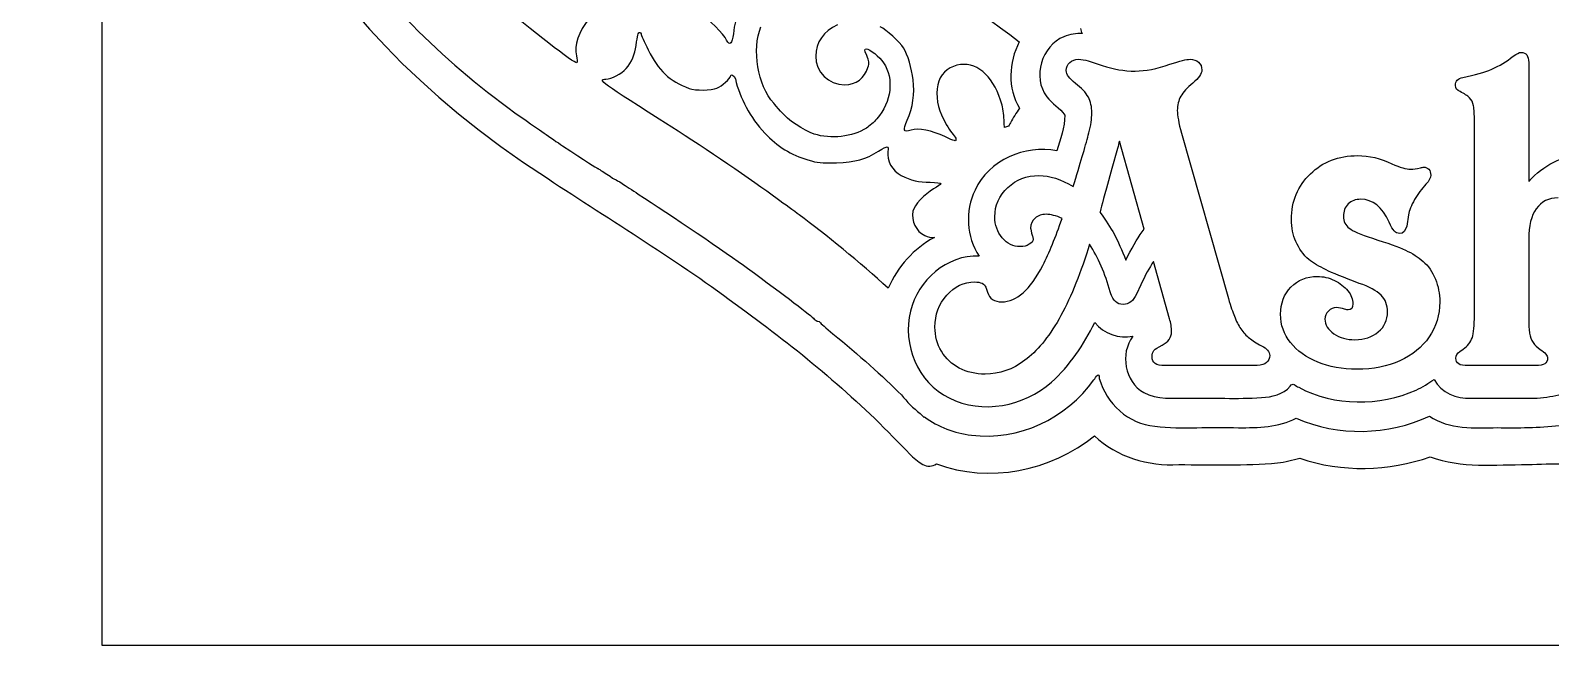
# Model space of a CAD drawing. Header units: millimetres. Extents: x -9 to 678, y 0 to 417.
# Drawn here: x -9.4 to 190.2, y 0 to 80.8 of the extents above; entities that cross this region are included whole.
import ezdxf

# ---------------------------------------------------------------- set-up
doc = ezdxf.new("R2010")
doc.units = ezdxf.units.MM
doc.layers.add('Ebene_1', color=7, linetype='CONTINUOUS')

msp = doc.modelspace()

# ---------------------------------------------------------------- linework, layer by layer
at = {"layer": 'Ebene_1', "color": 7}
for points in [[(0, 200), (300, 200), (300, 0), (0, 0)], [(70.600082, 80.551853)], [(187.364866, 76.59337)], [(136.845687, 54.686563)], [(129.684959, 52.714394)]]:
    msp.add_lwpolyline(points, close=True, dxfattribs=at)
for points in [[(129.502902, 76.805759), (131.353752, 76.198924)], [(187.364866, 76.59337), (187.364866, 60.967318)], [(180.234533, 43.429731), (180.234533, 44.309642), (180.234533, 68.825858)], [(136.845687, 54.686563), (133.59911, 66.246802)], [(141.761016, 67.308769), (147.92041, 45.583999)], [(133.356367, 65.306206), (132.628171, 62.666464), (131.899964, 60.087408)], [(127.530682, 60.299797), (127.712738, 60.845957)], [(171.5871, 56.598202), (171.344368, 55.111446)], [(129.685011, 52.714342), (129.502954, 52.107496)], [(187.364866, 53.412196), (187.364866, 43.642121), (187.364866, 42.9746)], [(134.448677, 50.62075), (134.69141, 51.106215)], [(140.183231, 42.944309), (138.089649, 50.438756)], [(159.632415, 48.49692), (159.632415, 48.496815)], [(116.061513, 47.070755), (116.273912, 46.433577)], [(136.420846, 47.404568), (135.844353, 46.160554)], [(178.322997, 38.635722), (178.747776, 38.93914)], [(151.713137, 36.815205), (151.166987, 36.784915), (139.576395, 36.784915)], [(188.305462, 36.784862), (179.475983, 36.784862)]]:
    msp.add_lwpolyline(points, dxfattribs=at)
for points in [[(59.109814, 177.62886), (15.298251, 169.720455), (-9.420831, 105.535236), (58.477611, 61.383166)], [(31.187395, 93.197043), (36.709361, 84.780455), (45.217248, 76.312956), (55.151299, 69.347172)], [(91.427434, 91.903367), (86.831616, 89.731966), (83.356005, 85.030235), (82.904246, 80.373263)], [(102.720323, 88.857718), (108.204565, 87.579042), (113.83207, 84.5557), (120.448772, 79.303353)], [(62.345306, 76.574019), (62.118499, 76.362858), (56.144181, 80.995014), (52.062609, 84.546925)], [(63.9386, 82.351718), (62.595355, 80.709709), (61.938889, 78.772921), (62.287222, 77.479318)], [(82.023149, 79.530357), (81.683413, 80.275989), (79.59284, 82.383976), (78.471332, 83.111757)], [(70.140172, 78.835917), (70.315453, 80.211223), (70.406617, 80.551853), (70.600082, 80.551853)], [(70.600082, 80.551843), (70.697512, 80.551843), (70.77759, 80.467632), (70.77759, 80.364654)], [(70.77759, 80.364654), (70.77759, 80.261707), (71.200016, 79.312419), (71.71625, 78.255511)], [(82.904246, 80.373263), (82.779721, 79.089621), (82.392665, 78.719366), (82.023149, 79.530357)], [(88.210263, 71.236317), (86.097549, 73.605513), (85.305523, 78.345956), (86.533059, 81.274262)], [(96.581185, 81.566886), (94.750072, 80.700288), (93.72004, 79.212793), (93.72004, 77.435193)], [(105.253911, 78.506175), (104.796801, 79.262986), (102.969622, 80.927573), (102.193743, 81.294164)], [(126.330095, 79.989913), (123.40106, 78.782841), (122.104782, 74.668677), (124.077325, 72.10791)], [(128.744769, 80.405177), (127.929968, 80.437342), (127.118727, 80.336997), (126.330095, 79.989913)], [(128.517776, 81.081869), (128.517776, 80.80895), (128.59751, 80.586047), (128.744769, 80.405177)], [(68.814228, 75.81931), (69.535679, 76.641013), (69.99307, 77.681756), (70.140172, 78.835917)], [(71.71625, 78.255511), (73.047129, 75.530705), (74.529826, 74.138735), (77.10019, 73.200762)], [(100.424553, 77.526097), (100.073732, 78.342126), (100.071442, 78.384064), (100.38479, 78.384064)], [(100.38479, 78.384064), (100.829169, 78.384064), (102.118484, 77.342249), (102.628951, 76.570771)], [(106.522844, 74.310476), (106.320833, 75.886148), (105.803798, 77.595744), (105.253911, 78.506175)], [(120.448772, 79.303353), (119.060091, 76.587988), (118.898873, 73.240046), (120.492386, 70.591893)], [(185.331959, 77.412595), (185.797202, 77.756466), (186.141077, 77.928402), (186.363584, 77.928402)], [(186.363584, 77.928402), (187.031105, 77.928402), (187.364866, 77.483391), (187.364866, 76.59337)], [(62.287222, 77.479318), (62.400891, 77.057308), (62.427028, 76.65011), (62.345306, 76.574019)], [(93.72004, 77.435193), (93.72004, 75.350574), (95.404415, 73.687038), (97.515536, 73.687038)], [(97.515536, 73.687038), (99.000523, 73.687038), (100.174483, 74.551491), (100.582159, 75.945178)], [(100.582159, 75.945178), (100.765215, 76.570959), (100.744043, 76.782984), (100.424553, 77.526097)], [(102.628951, 76.570771), (104.035389, 74.445161), (103.674981, 71.458116), (101.738715, 69.19602)], [(112.738938, 76.325489), (111.436153, 76.17237), (110.333392, 75.329245), (109.879406, 74.140494)], [(118.18958, 71.008782), (117.281169, 74.514444), (115.135812, 76.607183), (112.738938, 76.325489)], [(126.620428, 75.531413), (126.620428, 75.97642), (126.772139, 76.330406), (127.07556, 76.59337)], [(127.07556, 76.59337), (127.399203, 76.876556), (127.783531, 77.018148), (128.228545, 77.018148)], [(128.228545, 77.018148), (128.653331, 77.018148), (129.078117, 76.947352), (129.502902, 76.805759)], [(131.353752, 76.198924), (132.789937, 75.713459), (134.236233, 75.470727), (135.692639, 75.470727)], [(135.692639, 75.470727), (137.007453, 75.470727), (138.524545, 75.774141), (140.243916, 76.38097)], [(140.243916, 76.38097), (141.55873, 76.805756), (142.438644, 77.018148), (142.883658, 77.018148)], [(142.883658, 77.018148), (143.328672, 77.018148), (143.70289, 76.896781), (144.006311, 76.654045)], [(144.006311, 76.654045), (144.289497, 76.370859), (144.43109, 76.026991), (144.43109, 75.622441)], [(182.510171, 75.713459), (183.501335, 76.138238), (184.441931, 76.704616), (185.331959, 77.412595)], [(74.809771, 68.104063), (65.453899, 74.036527), (64.942911, 74.409988), (66.173081, 74.409988)], [(66.173081, 74.409988), (66.883071, 74.409988), (68.188114, 75.106228), (68.814228, 75.81931)], [(80.749375, 73.224391), (81.358625, 73.478948), (82.519636, 74.51586), (82.519636, 74.805309)], [(82.519636, 74.805309), (82.519636, 75.189377), (83.068201, 74.89108), (83.16459, 74.454591)], [(83.16459, 74.454591), (83.720764, 71.936221), (85.113317, 69.372747), (87.04616, 67.308457)], [(105.73211, 69.020666), (106.476492, 70.679143), (106.752065, 72.522571), (106.522844, 74.310476)], [(109.879406, 74.140494), (109.441709, 72.994441), (109.596577, 71.039239), (110.230654, 69.712951)], [(127.834099, 73.86261), (127.024985, 74.489674), (126.620428, 75.045942), (126.620428, 75.531413)], [(143.247762, 73.892953), (142.499333, 73.265889), (141.973408, 72.689392), (141.669987, 72.163464)], [(144.43109, 75.622441), (144.43109, 75.116741), (144.036647, 74.540245), (143.247762, 73.892953)], [(177.746494, 73.589535), (177.746494, 74.155913), (178.070141, 74.499788), (178.717433, 74.621159)], [(178.717433, 74.621159), (180.31544, 74.965031), (181.579686, 75.329131), (182.510171, 75.713459)], [(77.10019, 73.200762), (77.95057, 72.890401), (79.981447, 72.903569), (80.749375, 73.224391)], [(124.077325, 72.10791), (124.704875, 71.154407), (125.823136, 70.658668), (126.431751, 69.694849)], [(129.533245, 72.042093), (129.189374, 72.648935), (128.622992, 73.255774), (127.834099, 73.86261)], [(129.988377, 69.978854), (129.988377, 70.787968), (129.836666, 71.475714), (129.533245, 72.042093)], [(141.669987, 72.163464), (141.366566, 71.617314), (141.214855, 71.000364), (141.214855, 70.312615)], [(178.35333, 72.7703), (177.948773, 72.95235), (177.746494, 73.225428), (177.746494, 73.589535)], [(179.597354, 71.951075), (179.314161, 72.234261), (178.899487, 72.507335), (178.35333, 72.7703)], [(180.113161, 70.889107), (180.032247, 71.35435), (179.860311, 71.708339), (179.597354, 71.951075)], [(89.107504, 70.188464), (88.713464, 70.653433), (88.30967, 71.124897), (88.210263, 71.236317)], [(93.527511, 67.201992), (92.120541, 67.663848), (90.076341, 69.04518), (89.107504, 70.188464)], [(118.468755, 68.828627), (118.468755, 69.435275), (118.343074, 70.416446), (118.18958, 71.008782)], [(120.492386, 70.591893), (120.048049, 69.973483), (119.63013, 69.330923), (119.300377, 68.674248)], [(129.593931, 67.339112), (129.856895, 68.330276), (129.988377, 69.21019), (129.988377, 69.978854)], [(141.214855, 70.312615), (141.214855, 69.645093), (141.396909, 68.643812), (141.761016, 67.308769)], [(180.234533, 68.825858), (180.234533, 69.796801), (180.194075, 70.48455), (180.113161, 70.889107)], [(55.151299, 69.347172), (56.045512, 68.720142), (57.345985, 67.807255), (58.041497, 67.31871)], [(88.661501, 58.694407), (85.318899, 61.16757), (79.287611, 65.264694), (74.809771, 68.104063)], [(100.399311, 67.993788), (98.531494, 66.814686), (95.700598, 66.488597), (93.527511, 67.201992)], [(101.738715, 69.19602), (101.373071, 68.768857), (100.770264, 68.227943), (100.399311, 67.993788)], [(106.258191, 67.720536), (105.247541, 67.386994), (105.129729, 67.678379), (105.73211, 69.020666)], [(110.666362, 66.887311), (109.068862, 67.648026), (107.142046, 68.012244), (106.258191, 67.720536)], [(110.230654, 69.712951), (110.834887, 68.449076), (111.330479, 67.629935), (111.786298, 67.140661)], [(118.519864, 68.066413), (118.488844, 68.265198), (118.468755, 68.531798), (118.468755, 68.828627)], [(119.055084, 68.251447), (118.876056, 68.191178), (118.696362, 68.134073), (118.519864, 68.066413)], [(119.300377, 68.674248), (119.217728, 68.509575), (119.137025, 68.386777), (119.055084, 68.251447)], [(126.431751, 69.694849), (126.450592, 68.064852), (125.828965, 66.527507), (125.376373, 64.990287)], [(58.041497, 67.31871), (58.736977, 66.830175), (59.834554, 66.082836), (60.480383, 65.657641)], [(87.04616, 67.308457), (88.676897, 65.56679), (90.479, 64.447863), (92.704976, 63.795362)], [(112.146155, 66.517223), (112.14604, 66.201001), (112.066004, 66.220873), (110.666362, 66.887311)], [(111.786298, 67.140661), (111.984125, 66.928323), (112.145946, 66.647639), (112.146155, 66.517223)], [(127.712738, 60.845957), (128.60276, 63.758771), (129.229824, 65.923156), (129.593931, 67.339112)], [(133.59911, 66.246802), (133.538389, 66.004066), (133.457475, 65.690534), (133.356367, 65.306206)], [(60.480383, 65.657641), (63.545642, 63.639547), (64.921426, 62.751778), (65.087047, 62.685159)], [(96.429461, 63.434965), (98.965756, 63.512826), (100.295021, 63.875565), (101.988223, 64.952407)], [(101.988223, 64.952407), (103.212698, 65.73139), (103.365724, 65.725343), (103.211439, 64.902964)], [(103.211439, 64.902964), (102.996468, 63.757088), (103.776283, 62.347786), (104.959102, 61.744355)], [(125.376373, 64.990287), (121.213661, 65.794272), (116.439804, 63.801098), (114.648287, 59.835484)], [(158.691819, 61.968652), (160.310047, 63.566658), (162.383407, 64.365662), (164.911899, 64.365662)], [(164.911899, 64.365662), (166.388534, 64.365662), (167.885398, 64.011673), (169.40249, 63.303694)], [(187.364866, 60.967318), (189.407886, 63.192389), (191.643068, 64.304924), (194.07041, 64.304924)], [(65.087047, 62.685159), (65.186351, 62.645187), (65.730398, 62.299883), (66.296263, 61.917553)], [(66.296263, 61.917553), (66.862107, 61.535213), (67.366662, 61.222573), (67.41673, 61.222573)], [(92.704976, 63.795362), (93.987566, 63.419424), (94.454575, 63.374279), (96.429461, 63.434965)], [(156.203781, 55.960972), (156.203781, 58.368092), (157.033127, 60.370652), (158.691819, 61.968652)], [(169.40249, 63.303694), (170.474568, 62.818223), (171.2938, 62.575487), (171.860185, 62.575487)], [(171.860185, 62.575487), (172.204057, 62.575487), (172.628842, 62.636173), (173.134542, 62.757544)], [(173.134542, 62.757544), (173.316592, 62.818265), (173.468299, 62.848625), (173.589664, 62.848625)], [(173.589664, 62.848625), (173.852628, 62.848625), (174.075135, 62.757596), (174.257185, 62.57554)], [(174.257185, 62.57554), (174.419006, 62.353032), (174.499917, 62.100186), (174.499917, 61.817)], [(58.477611, 61.383166), (66.991546, 55.75436), (75.757882, 50.484712), (83.909369, 44.326775)], [(67.41673, 61.222573), (67.466903, 61.222573), (67.857133, 60.990583), (68.284379, 60.707255)], [(68.284379, 60.707255), (68.711624, 60.423937), (69.670947, 59.800322), (70.41612, 59.321603)], [(104.959102, 61.744355), (106.177717, 61.122655), (107.288504, 60.865339), (108.758907, 60.863257)], [(109.19676, 59.991299), (108.035978, 59.336207), (106.635181, 57.830256), (106.484081, 57.074756)], [(108.758907, 60.863257), (109.528928, 60.862216), (110.15908, 60.787374), (110.15908, 60.697585)], [(110.15908, 60.697585), (110.15908, 60.607753), (109.726088, 60.290033), (109.19676, 59.991299)], [(117.244799, 56.325023), (117.244799, 57.821887), (117.811178, 59.106358), (118.943935, 60.178436)], [(118.943935, 60.178436), (120.05647, 61.230286), (121.421855, 61.756211), (123.04009, 61.756211)], [(123.04009, 61.756211), (124.45604, 61.756211), (125.952904, 61.270739), (127.530682, 60.299797)], [(131.899964, 60.087408), (131.353807, 58.003937), (131.070614, 56.952087), (131.050386, 56.931859)], [(173.862739, 60.603319), (173.316589, 60.016712), (172.821007, 59.349194), (172.375992, 58.600766)], [(174.499917, 61.817), (174.499917, 61.473122), (174.287524, 61.068561), (173.862739, 60.603319)], [(70.41612, 59.321603), (74.554496, 56.663041), (82.079317, 51.555111), (84.777787, 49.572513)], [(91.55223, 56.575573), (90.906412, 57.042613), (89.605397, 57.996022), (88.661501, 58.694407)], [(114.648287, 59.835484), (113.345326, 57.115414), (113.464292, 53.676121), (115.201265, 51.169752)], [(163.667885, 58.024263), (163.243099, 57.599477), (163.030706, 57.053324), (163.030706, 56.385802)], [(165.306345, 58.631098), (164.618595, 58.631098), (164.072442, 58.42882), (163.667885, 58.024263)], [(169.038387, 55.627263), (168.107901, 57.62982), (166.863887, 58.631098), (165.306345, 58.631098)], [(172.375992, 58.600766), (171.930978, 57.811873), (171.668014, 57.144352), (171.5871, 56.598202)], [(191.218279, 58.813051), (189.984379, 58.813051), (189.033669, 58.337694), (188.366148, 57.38698)], [(103.243707, 46.957742), (99.652545, 50.213626), (94.925456, 54.136156), (91.55223, 56.575573)], [(106.484081, 57.074756), (106.227306, 55.790885), (106.907496, 54.394783), (108.038101, 53.88495)], [(118.215738, 53.56391), (117.568446, 54.332567), (117.244799, 55.252938), (117.244799, 56.325023)], [(122.524325, 56.142966), (122.139996, 55.819323), (121.947832, 55.384424), (121.947832, 54.838267)], [(123.980738, 56.658784), (123.41436, 56.658784), (122.928889, 56.486845), (122.524325, 56.142966)], [(123.555949, 49.953229), (124.385292, 51.591686), (125.224752, 53.644817), (126.07433, 56.112623)], [(126.07433, 56.112623), (125.285438, 56.47673), (124.587574, 56.658784), (123.980738, 56.658784)], [(131.050386, 56.931859), (131.839278, 55.85978), (132.456232, 54.909067), (132.901246, 54.079717)], [(156.780284, 53.078487), (156.395948, 53.928065), (156.203781, 54.888894), (156.203781, 55.960972)], [(163.030706, 56.385802), (163.030706, 55.718281), (163.283553, 55.202471), (163.789246, 54.838371)], [(188.366148, 57.38698), (187.698626, 56.456502), (187.364866, 55.131574), (187.364866, 53.412196)], [(121.947832, 54.838267), (121.947832, 54.696674), (122.028743, 54.352799), (122.190564, 53.806642)], [(132.901246, 54.079717), (133.427167, 53.108782), (133.942978, 51.955793), (134.448677, 50.62075)], [(134.69141, 51.106215), (135.480302, 52.643535), (136.198395, 53.836985), (136.845687, 54.686563)], [(163.789246, 54.838371), (164.23426, 54.474271), (165.25577, 54.029257), (166.853777, 53.503328)], [(169.705908, 54.474267), (169.523858, 54.656317), (169.301351, 55.040649), (169.038387, 55.627263)], [(170.403772, 54.140507), (170.120579, 54.140507), (169.887958, 54.25176), (169.705908, 54.474267)], [(171.344368, 55.111446), (171.182546, 54.464153), (170.869014, 54.140507), (170.403772, 54.140507)], [(109.308107, 53.603621), (106.580428, 52.186606), (104.477291, 49.765687), (103.243707, 46.957742)], [(108.038101, 53.88495), (108.477422, 53.686843), (108.892197, 53.598177), (109.308107, 53.603621)], [(120.582395, 52.410914), (119.651916, 52.410914), (118.863031, 52.795246), (118.215738, 53.56391)], [(121.765733, 52.714342), (121.442084, 52.512057), (121.047637, 52.410914), (120.582395, 52.410914)], [(122.281541, 53.381863), (122.281541, 53.118899), (122.109605, 52.896392), (121.765733, 52.714342)], [(122.190564, 53.806642), (122.251215, 53.624592), (122.281541, 53.482999), (122.281541, 53.381863)], [(129.502954, 52.107496), (128.329733, 48.405791), (127.055377, 45.341267), (125.679884, 42.913924)], [(132.415719, 46.463972), (131.727969, 48.891321), (130.817716, 50.974795), (129.684959, 52.714394)], [(158.479419, 50.711831), (157.751219, 51.359123), (157.184841, 52.148009), (156.780284, 53.078487)], [(166.853777, 53.503328), (168.836112, 52.876264), (170.272293, 52.360454), (171.162321, 51.955897)], [(171.162321, 51.955897), (172.0928, 51.531111), (172.871575, 51.035526), (173.498646, 50.46914)], [(115.201265, 51.169752), (110.958371, 51.355598), (107.113785, 47.991397), (106.178352, 43.946694)], [(120.94655, 46.342548), (121.836578, 47.111212), (122.706378, 48.314772), (123.555949, 49.953229)], [(138.089649, 50.438756), (137.543492, 49.649863), (136.987225, 48.638467), (136.420846, 47.404568)], [(160.755058, 49.346446), (159.824579, 49.811688), (159.066033, 50.266817), (158.479419, 50.711831)], [(173.498646, 50.46914), (174.16616, 49.902762), (174.702199, 49.123991), (175.106763, 48.132827)], [(84.777787, 49.572513), (89.641205, 45.999315), (93.220606, 43.269961), (93.524742, 42.903505)], [(156.143105, 47.101202), (157.053355, 48.03168), (158.216458, 48.49692), (159.632415, 48.49692)], [(159.632415, 48.496815), (160.360622, 48.496815), (161.098939, 48.32488), (161.847368, 47.981008)], [(165.093945, 47.586614), (163.010474, 48.375507), (161.564179, 48.962117), (160.755058, 49.346446)], [(161.847368, 47.981008), (162.575575, 47.59668), (163.162185, 47.141552), (163.607199, 46.615623)], [(175.106763, 48.132827), (175.491091, 47.22257), (175.683256, 46.231402), (175.683256, 45.159324)], [(109.386311, 41.851957), (109.386311, 43.470185), (109.902122, 44.86591), (110.933743, 46.039131)], [(110.933743, 46.039131), (111.965364, 47.192123), (113.189153, 47.768619), (114.605109, 47.768619)], [(114.605109, 47.768619), (115.414224, 47.768619), (115.899691, 47.535998), (116.061513, 47.070755)], [(116.273912, 46.433577), (116.557098, 45.584006), (117.184162, 45.15922), (118.155105, 45.15922)], [(118.155105, 45.15922), (119.146269, 45.15922), (120.076751, 45.553663), (120.94655, 46.342548)], [(133.113583, 45.189615), (132.870847, 45.371665), (132.638226, 45.79645), (132.415719, 46.463972)], [(135.844353, 46.160554), (135.439796, 45.270526), (134.8633, 44.825511), (134.114865, 44.825511)], [(154.77772, 43.520864), (154.77772, 44.977271), (155.232849, 46.170717), (156.143105, 47.101202)], [(163.607199, 46.615623), (164.052213, 46.049245), (164.27472, 45.472752), (164.27472, 44.886145)], [(167.976419, 46.039183), (167.389812, 46.62579), (166.428988, 47.1416), (165.093945, 47.586614)], [(168.825997, 43.82423), (168.825997, 44.734486), (168.542805, 45.472804), (167.976419, 46.039183)], [(83.909369, 44.326775), (91.198317, 39.038485), (98.212442, 33.327124), (104.452861, 26.818439)], [(106.178352, 43.946694), (105.038399, 39.592369), (107.139288, 34.538214), (111.23256, 32.540844)], [(134.114865, 44.825511), (133.690079, 44.825511), (133.356319, 44.946879), (133.113583, 45.189615)], [(147.92041, 45.583999), (148.223824, 44.552378), (148.486785, 43.783717), (148.709292, 43.278017)], [(161.058486, 43.945591), (160.755064, 43.642176), (160.603354, 43.288191), (160.603354, 42.883634)], [(162.120443, 44.400722), (161.715886, 44.400722), (161.3619, 44.249012), (161.058486, 43.945591)], [(163.18241, 44.188333), (162.81831, 44.329926), (162.464321, 44.400722), (162.120443, 44.400722)], [(163.667885, 44.097253), (163.566742, 44.097253), (163.404917, 44.127613), (163.18241, 44.188333)], [(164.27472, 44.886145), (164.27472, 44.360217), (164.072442, 44.097253), (163.667885, 44.097253)], [(175.683256, 45.159324), (175.683256, 43.439953), (175.218013, 41.902632), (174.287528, 40.547361)], [(93.524742, 42.903505), (93.656273, 42.745025), (93.869516, 42.615722), (93.998111, 42.615722)], [(93.998111, 42.615722), (94.126696, 42.615722), (94.258705, 42.543274), (94.291807, 42.454889)], [(94.291807, 42.454889), (94.324908, 42.366411), (95.086362, 41.69559), (95.983531, 40.964333)], [(125.679884, 42.913924), (124.263928, 40.446118), (122.767064, 38.635719), (121.189293, 37.482726)], [(124.667943, 34.588126), (127.088624, 36.766594), (128.934935, 39.521847), (130.359579, 42.435705)], [(130.359579, 42.435705), (131.548216, 40.990898), (133.555339, 40.272142), (135.379354, 40.629938)], [(140.456316, 41.245173), (140.456316, 41.811552), (140.365288, 42.37793), (140.183231, 42.944309)], [(148.709292, 43.278017), (148.952027, 42.630725), (149.23522, 42.074461), (149.55887, 41.609225)], [(156.08242, 39.819155), (155.21262, 40.891233), (154.77772, 42.125136), (154.77772, 43.520864)], [(160.603354, 42.883634), (160.603354, 42.135198), (160.997797, 41.498016), (161.786682, 40.972088)], [(167.612326, 41.214831), (168.42144, 41.90258), (168.825997, 42.77238), (168.825997, 43.82423)], [(179.961458, 40.456229), (180.143508, 41.042836), (180.234533, 42.034003), (180.234533, 43.429731)], [(187.364866, 42.9746), (187.364866, 42.084571), (187.405323, 41.437279), (187.486237, 41.032722)], [(95.983531, 40.964333), (99.365563, 38.207738), (102.513586, 35.389374), (104.992994, 32.934406)], [(110.235879, 38.666065), (109.669501, 39.596544), (109.386311, 40.658507), (109.386311, 41.851957)], [(135.379354, 40.629938), (133.636572, 38.348616), (134.317147, 34.677468), (136.810192, 33.227758)], [(139.212292, 39.454999), (140.041641, 39.879785), (140.456316, 40.47651), (140.456316, 41.245173)], [(149.55887, 41.609225), (149.882513, 41.123754), (150.256727, 40.719193), (150.681513, 40.395543)], [(150.681513, 40.395543), (151.045619, 40.092129), (151.571548, 39.758368), (152.259297, 39.394262)], [(161.786682, 40.972088), (162.555346, 40.446167), (163.475717, 40.183206), (164.547795, 40.183206)], [(164.547795, 40.183206), (165.781695, 40.183206), (166.803205, 40.527081), (167.612326, 41.214831)], [(174.287528, 40.547361), (173.357042, 39.192091), (172.072571, 38.150352), (170.434115, 37.422145)], [(178.747776, 38.93914), (179.33439, 39.343697), (179.738951, 39.849393), (179.961458, 40.456229)], [(187.486237, 41.032722), (187.567144, 40.567479), (187.718851, 40.162922), (187.941358, 39.819051)], [(112.572203, 36.451102), (111.621489, 36.936573), (110.842715, 37.674894), (110.235879, 38.666065)], [(137.907592, 37.968253), (137.907592, 38.291896), (137.988506, 38.564971), (138.150335, 38.787478)], [(138.302038, 37.057989), (138.039074, 37.240046), (137.907592, 37.543468), (137.907592, 37.968253)], [(138.150335, 38.787478), (138.271699, 38.949299), (138.625685, 39.171807), (139.212292, 39.454999)], [(153.351597, 38.119905), (153.351597, 37.290562), (152.805444, 36.855662), (151.713137, 36.815205)], [(152.259297, 39.394262), (152.987497, 39.030162), (153.351597, 38.605376), (153.351597, 38.119905)], [(159.662758, 37.240098), (158.125437, 37.867163), (156.931991, 38.726848), (156.08242, 39.819155)], [(177.80718, 37.755801), (177.80718, 38.119908), (177.979119, 38.413215), (178.322997, 38.635722)], [(187.941358, 39.819051), (188.163866, 39.475179), (188.477398, 39.171761), (188.881955, 38.908797)], [(188.881955, 38.908797), (189.529247, 38.484012), (189.852894, 38.09968), (189.852894, 37.755801)], [(115.970484, 35.66222), (114.716356, 35.66222), (113.583596, 35.925181), (112.572203, 36.451102)], [(121.189293, 37.482726), (119.591286, 36.269055), (117.851683, 35.66222), (115.970484, 35.66222)], [(130.249471, 34.898861), (130.555147, 35.250276), (130.917107, 36.07433), (130.962199, 35.106493)], [(139.576395, 36.784915), (139.010017, 36.784915), (138.585231, 36.875939), (138.302038, 37.057989)], [(164.790527, 36.299502), (162.868878, 36.299502), (161.159621, 36.613034), (159.662758, 37.240098)], [(170.434115, 37.422145), (168.81588, 36.673717), (166.934684, 36.299502), (164.790527, 36.299502)], [(178.171283, 36.997262), (177.928548, 37.159084), (177.80718, 37.41193), (177.80718, 37.755801)], [(179.475983, 36.784862), (178.808462, 36.784862), (178.373562, 36.855662), (178.171283, 36.997262)], [(189.852894, 37.755801), (189.852894, 37.108509), (189.337083, 36.784862), (188.305462, 36.784862)], [(111.23256, 32.540844), (115.577006, 30.334406), (121.07983, 31.434971), (124.667943, 34.588126)], [(114.166487, 27.660199), (120.330971, 26.816024), (126.690003, 29.86491), (130.249471, 34.898861)], [(130.962199, 35.106493), (131.879187, 31.834611), (134.798093, 29.061507), (138.267553, 28.834461)], [(152.265439, 32.581201), (153.642545, 32.671553), (155.09162, 32.992333), (156.048017, 34.066916)], [(156.048017, 34.066916), (156.328753, 34.658794), (156.752231, 34.089608), (157.155036, 33.92813)], [(172.596293, 33.573645), (173.41125, 33.937447), (174.229538, 34.511941), (174.931899, 34.935637)], [(174.931899, 34.935637), (175.880114, 33.243892), (177.875662, 32.375223), (179.768252, 32.51504)], [(104.992994, 32.934406), (105.701715, 32.019323), (106.524302, 31.205781), (107.430266, 30.488535)], [(136.810192, 33.227758), (138.584815, 32.261368), (140.680915, 32.557103), (142.622314, 32.485436)], [(142.622314, 32.485436), (145.835968, 32.593754), (149.056855, 32.350189), (152.265439, 32.581201)], [(157.155036, 33.92813), (161.870143, 31.410457), (167.749853, 31.428954), (172.596293, 33.573645)], [(179.768252, 32.51504), (182.53813, 32.479544), (185.309299, 32.50411), (188.078968, 32.49724)], [(188.078968, 32.49724), (189.179918, 32.492036), (190.290829, 32.724483), (191.337089, 32.952851)], [(107.430266, 30.488535), (107.572654, 30.349593), (107.934061, 29.970521), (107.946656, 29.970521)], [(107.946656, 29.970521), (107.947677, 29.970521), (108.009216, 30.032977), (108.011714, 30.034538)], [(108.011714, 30.034538), (109.824976, 28.74795), (111.925396, 27.879563), (114.166487, 27.660199)], [(156.842135, 29.861329), (162.346905, 27.415261), (168.892366, 27.628399), (174.334442, 30.141586)], [(174.334442, 30.141586), (176.939781, 28.345406), (180.247773, 28.602346), (183.252992, 28.631128)], [(138.267553, 28.834461), (141.915269, 28.359687), (145.600355, 28.80771), (149.262978, 28.620375)], [(149.262978, 28.620375), (151.824443, 28.609446), (154.505186, 28.687619), (156.842135, 29.861329)], [(183.252992, 28.631128), (185.970939, 28.591573), (188.701386, 28.626964), (191.401262, 28.912999)], [(104.452861, 26.818439), (105.561024, 25.810724), (106.492356, 24.555104), (107.78445, 23.780316)], [(109.573854, 23.899616), (116.484407, 21.252254), (124.644991, 22.937087), (130.327196, 27.550965)], [(130.327196, 27.550965), (133.247456, 24.757313), (137.410584, 23.556102), (141.392207, 23.786426)], [(141.392207, 23.786426), (145.718926, 23.719391), (150.060604, 23.64967), (154.3758, 24.001543)], [(154.3758, 24.001543), (155.370587, 24.093248), (156.353767, 24.435929), (157.307135, 24.603413)], [(157.307135, 24.603413), (162.827602, 22.746589), (168.966574, 22.857738), (174.444311, 24.81448)], [(174.444311, 24.81448), (178.512497, 23.226172), (182.954821, 23.819777), (187.21285, 23.769084)], [(107.78445, 23.780316), (108.341665, 23.515964), (109.088296, 23.460847), (109.573854, 23.899616)], [(187.21285, 23.769084), (190.482046, 23.945551), (193.766253, 23.896764), (197.005419, 23.732132)]]:
    msp.add_open_spline(points, degree=3, dxfattribs=at)

doc.saveas('drawing.dxf')
